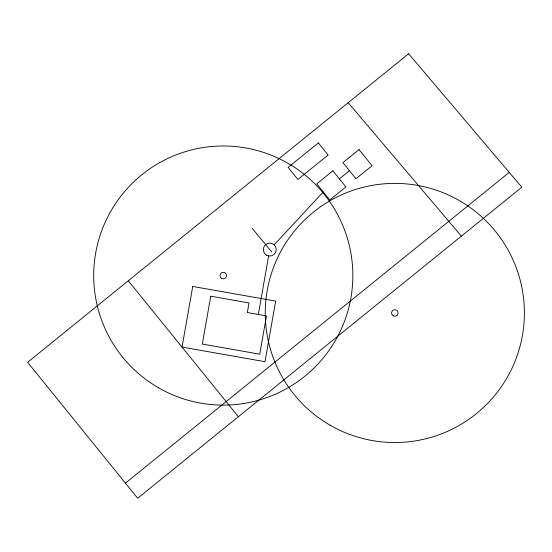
<?xml version="1.0" encoding="UTF-8"?>
<svg xmlns="http://www.w3.org/2000/svg" width="552" height="552" viewBox="0 0 552 552"><rect width="100%" height="100%" fill="white"/><g stroke="black" fill="none" stroke-linecap="round" stroke-linejoin="round"><path stroke-width="0.83" d="M258.322 314.467L268.638 255.949M274.171 244.819L323.272 191.896M339.383 178.848L349.45 170.692M125.449 483.145L509.234 172.396M348.105 102.575L461.272 236.042M252.257 228.383L271.825 252.071M128.299 280.768L238.381 416.712M192.738 286.453L182.05 347.063L264.988 361.691L275.676 301.082L192.738 286.453M210.754 296.21L202.315 344.062L259.737 354.184L266.485 315.903L247.344 312.529L249.035 302.958L210.754 296.21M408.632 53.751L27.6 362.305L137.683 498.249L521.799 187.218L408.632 53.751M332.856 170.796L316.744 183.844L329.792 199.955L345.904 186.907L332.856 170.796M359.035 149.592L342.923 162.64L355.971 178.751L372.082 165.703L359.035 149.592M318.373 142.933L288.123 167.346L297.887 179.441L328.136 155.036L318.373 142.933M266.526 255.183A6.479 6.479 0 0 0 276.241 249.573A6.479 6.479 0 0 0 266.526 243.963A6.479 6.479 0 0 0 266.526 255.183M158.486 387.759A129.575 129.575 0 0 0 352.845 275.545A129.575 129.575 0 0 0 158.486 163.337A129.575 129.575 0 0 0 158.486 387.759M221.656 278.353A3.236 3.236 0 0 0 226.513 275.545A3.236 3.236 0 0 0 221.656 272.743A3.236 3.236 0 0 0 221.656 278.353M330.041 425.171A129.575 129.575 0 0 0 524.4 312.956A129.575 129.575 0 0 0 330.041 200.742A129.575 129.575 0 0 0 330.041 425.171M393.21 315.765A3.236 3.236 0 0 0 398.068 312.956A3.236 3.236 0 0 0 393.21 310.148A3.236 3.236 0 0 0 393.21 315.765"/></g></svg>
